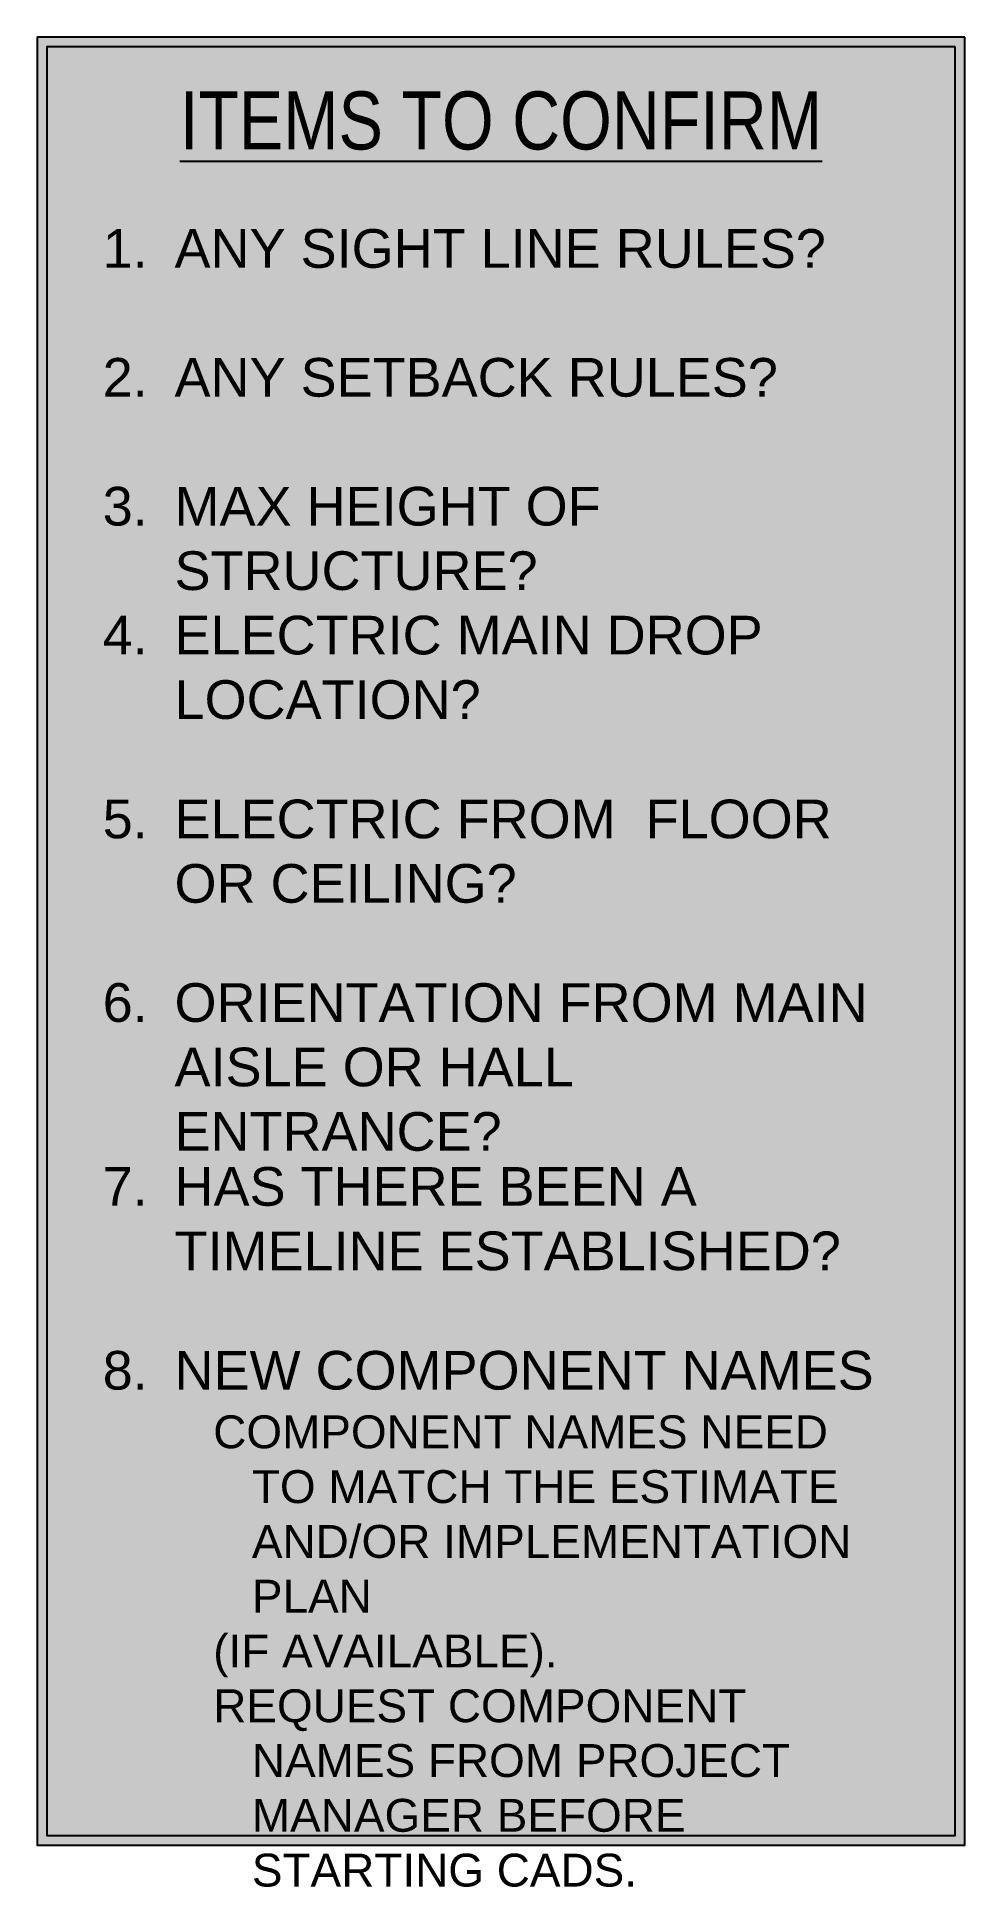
# Model space of a CAD drawing. Header units: inches. Extents: x 20.63 to 23.02, y 17.04 to 21.83.
import ezdxf

# ---------------------------------------------------------------- set-up
doc = ezdxf.new("R2010")
doc.units = ezdxf.units.IN
doc.header["$MEASUREMENT"] = 0
doc.layers.add('MD_Notes (no plot)', color=7, linetype='Continuous', plot=False)
doc.styles.add('ANNO', font='swissli.ttf')
doc.styles.add('ANNO BOLD', font='swisscki.ttf')

msp = doc.modelspace()

# ---------------------------------------------------------------- hatches: boundary and pattern name
at = {"layer": 'MD_Notes (no plot)', "true_color": 0x4c0000}
h = msp.add_hatch(color=18, dxfattribs=at)
h.dxf.hatch_style = 1
h.paths.add_polyline_path([(23.025, 21.8267), (20.625, 21.8267), (20.625, 17.15), (23.025, 17.15)])

# ---------------------------------------------------------------- linework, layer by layer
at = {"layer": 'MD_Notes (no plot)', "color": 2, "true_color": 0xffff00}
for points in [[(23.025, 21.8267), (20.625, 21.8267), (20.625, 17.15), (23.025, 17.15)], [(23, 21.8017), (20.65, 21.8017), (20.65, 17.175), (23, 17.175)]]:
    msp.add_lwpolyline(points, close=True, dxfattribs=at)

# ---------------------------------------------------------------- texts
for s, insert, char_height, width, attachment_point, style in [('{\\LITEMS TO CONFIRM}', (21.825, 21.6098), 0.15, 2.399997, 5, 'ANNO BOLD'), ('1.', (20.7949, 21.3298), 0.1, 0.13333, 1, 'ANNO'), ('ANY SIGHT LINE RULES?', (20.9807, 21.3298), 0.1, 1.866667, 1, 'ANNO'), ('2.', (20.7949, 20.9965), 0.1, 0.13333, 1, 'ANNO'), ('ANY SETBACK RULES?', (20.9807, 20.9965), 0.1, 1.866667, 1, 'ANNO'), ('3.', (20.7949, 20.6632), 0.1, 0.13333, 1, 'ANNO'), ('MAX HEIGHT OF STRUCTURE?', (20.9807, 20.6632), 0.1, 1.866667, 1, 'ANNO'), ('4.', (20.7949, 20.3298), 0.1, 0.13333, 1, 'ANNO'), ('ELECTRIC MAIN DROP LOCATION?', (20.9807, 20.3298), 0.1, 1.866667, 1, 'ANNO'), ('5.', (20.7949, 19.8543), 0.1, 0.13333, 1, 'ANNO'), ('ELECTRIC FROM  FLOOR OR CEILING?', (20.9807, 19.8543), 0.1, 1.866667, 1, 'ANNO'), ('6.', (20.7949, 19.3795), 0.1, 0.13333, 1, 'ANNO'), ('ORIENTATION FROM MAIN AISLE OR HALL ENTRANCE?', (20.9807, 19.3795), 0.1, 1.866667, 1, 'ANNO'), ('7.', (20.7949, 18.9039), 0.1, 0.13333, 1, 'ANNO'), ('HAS THERE BEEN A TIMELINE ESTABLISHED?', (20.9807, 18.9039), 0.1, 1.866667, 1, 'ANNO'), ('8.', (20.7949, 18.4283), 0.1, 0.13333, 1, 'ANNO'), ('NEW COMPONENT NAMES\\P\\pi-0.1,l0.2;{\\H0.85x;COMPONENT NAMES NEED TO MATCH THE ESTIMATE AND/OR IMPLEMENTATION PLAN^J(IF AVAILABLE).\\PREQUEST COMPONENT NAMES FROM PROJECT MANAGER BEFORE STARTING CADS.}', (20.9807, 18.4283), 0.1, 1.866667, 1, 'ANNO')]:
    msp.add_mtext(s, dxfattribs=dict(at, insert=insert, char_height=char_height, width=width, attachment_point=attachment_point, style=style))

doc.saveas('drawing.dxf')
